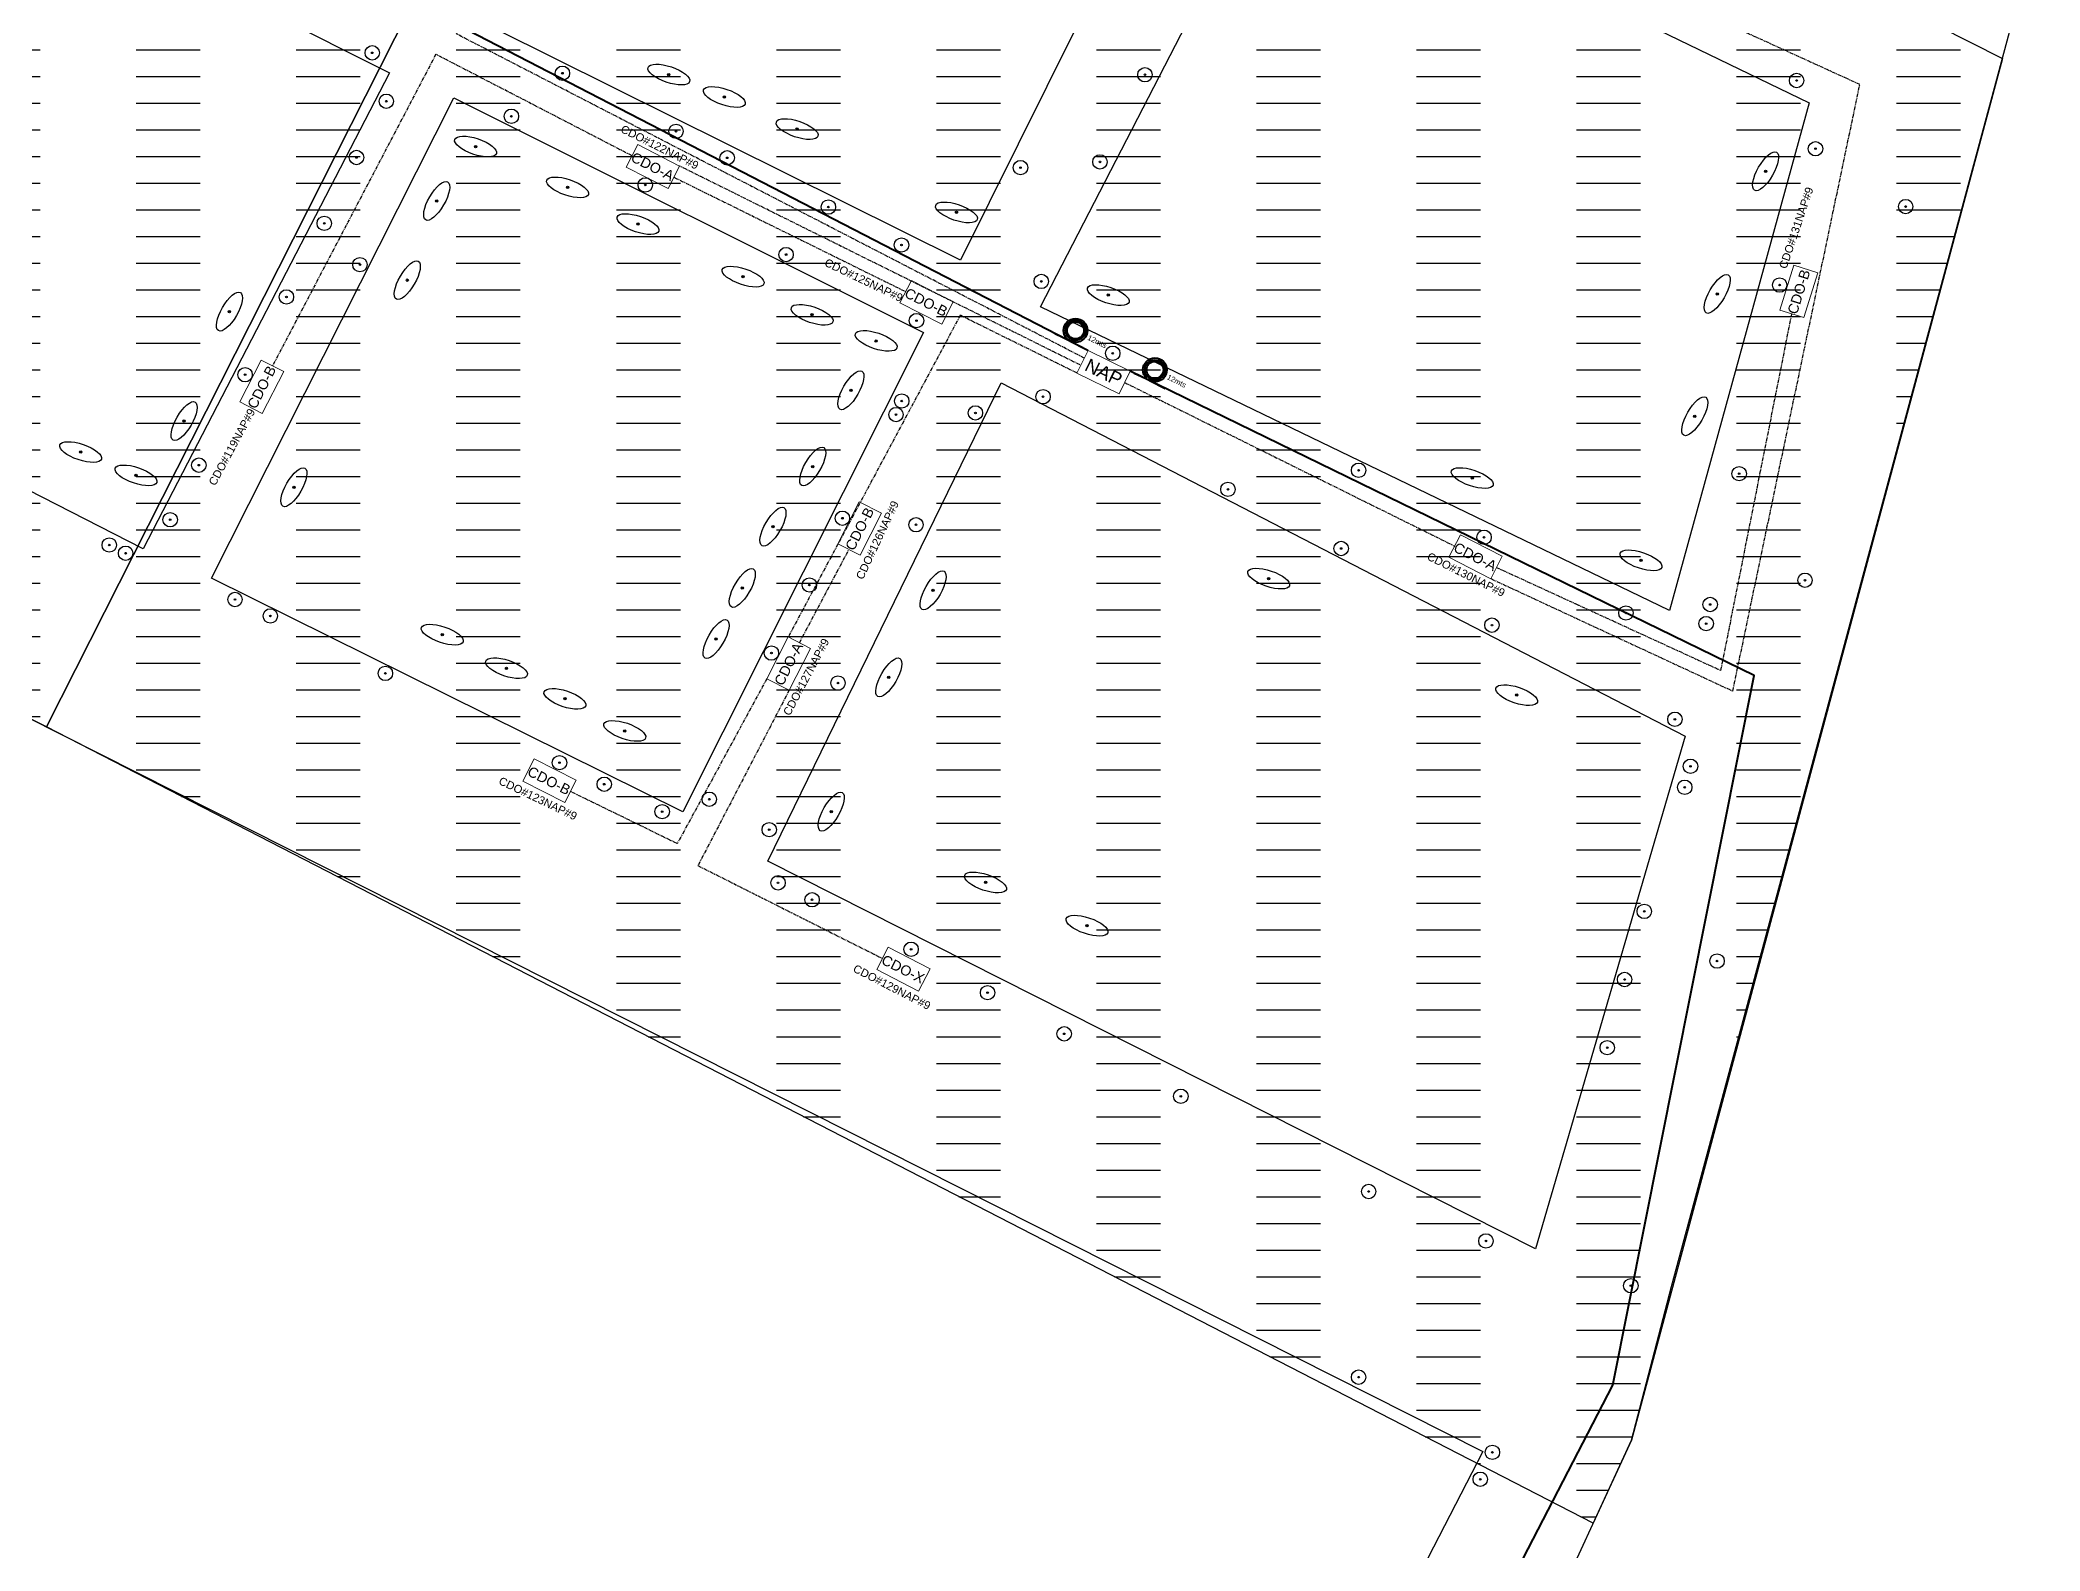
# Model space of a CAD drawing. Header units: metres. Extents: x 400841 to 403530, y 6344542 to 6346805.
# Drawn here: x 402552 to 402926.9, y 6345513.6 to 6345796.8 of the extents above; entities that cross this region are included whole.
import ezdxf
from ezdxf.enums import TextEntityAlignment as Align

# ---------------------------------------------------------------- set-up
doc = ezdxf.new("R2010")
doc.units = ezdxf.units.M
doc.header["$MEASUREMENT"] = 0
doc.linetypes.add('PHANTOM2', pattern=[1.25, 0.625, -0.125, 0.125, -0.125, 0.125, -0.125])
for name, color, linetype, lineweight in [('CDO', 10, 'Continuous', 20), ('Cluster', 62, 'Continuous', 30), ('Fibra_24_pelos_Diseño', 32, 'Continuous', 40), ('Fibra_CDO_A_a_CDO_B', 12, 'PHANTOM2', 30), ('Fibra_NAP_a_CDO_A', 52, 'PHANTOM2', 30), ('NAP', 102, 'Continuous', 20)]:
    doc.layers.add(name, color=color, linetype=linetype, lineweight=lineweight)
for name, color, linetype in [('CDO_name', 1, 'Continuous'), ('Manzanas', 7, 'Continuous'), ('Postes', 5, 'Continuous'), ('Propiedades_Servicio', 104, 'Continuous')]:
    doc.layers.add(name, color=color, linetype=linetype)
doc.layers.get('0').off()
doc.styles.get("Standard").update_dxf_attribs({"font": 'arial.ttf'})
pattern_1 = [(0, (0, 0), (0, 5), [12, -18])]

# ---------------------------------------------------------------- blocks, each defined once
blk = doc.blocks.new('Postes')
at = {"layer": 'Postes'}
for radius in [1.35, 0.15]:
    blk.add_circle((0, 0), radius, dxfattribs=at)
blk = doc.blocks.new('HP')
blk.add_point((0, 0))
at = {"layer": 'Propiedades_Servicio'}
blk.add_circle((0, 0), 0.219, dxfattribs=at)
blk.add_ellipse((0, 0), major_axis=(2.06, 3.57), ratio=0.36506, dxfattribs=at)
blk = doc.blocks.new('CDO')
at = {"layer": 'CDO'}
blk.add_lwpolyline([(-4.34, 2.51), (4.48, 2.35), (4.39, -2.37), (-4.43, -2.2)], close=True, dxfattribs=at)
at = {"layer": 'CDO', "color": 7}
blk.add_attdef('CDO-X', text='', height=1.9, rotation=359.1864, dxfattribs=at).set_placement((-0.05, 0.06), align=Align.MIDDLE_CENTER)
blk = doc.blocks.new('NAP')
at = {"layer": 'NAP'}
blk.add_lwpolyline([(-4.46, -2.27), (4.36, -2.45), (4.46, 2.27), (-4.36, 2.45), (-4.46, -2.27)], dxfattribs=at)
at = {"layer": 'NAP', "color": 7}
blk.add_attdef('NAP', text='', height=2.5, rotation=359.0554, dxfattribs=at).set_placement((0.01, -1.26), align=Align.CENTER)
blk = doc.blocks.new('Ganancias')
for points in [[(0, -2.24), (-3.17, -2.3)], [(0, -1.58), (1.13, -1.51)], [(1.19, -1.91), (0, -1.88)], [(0, -2.24), (3.29, -2.28)]]:
    blk.add_lwpolyline(points)
for radius in [2.24, 1.88, 1.58]:
    blk.add_circle((0, 0), radius)
blk.add_attdef('10MTS', text='', height=1).set_placement((4.57, 0.44), align=Align.TOP_CENTER)
blk = doc.blocks.new('ACMAP_ANN_TEMPLATE_NAME_CAJA_CDO')
at = {"layer": 'CDO_name'}
blk.add_attdef('NAME_CDO', text='', height=1.5, dxfattribs=at).set_placement((0, 0), align=Align.TOP_CENTER)

msp = doc.modelspace()

# ---------------------------------------------------------------- hatches: boundary and pattern name
at = {"layer": 'Cluster', "transparency": 33554457}
h = msp.add_hatch(dxfattribs=at)
h.set_pattern_fill('ACAD_ISO03W100', color=1, style=2)
h.set_pattern_definition(pattern_1)
h.paths.add_polyline_path([(402289.54, 6346111.97), (402162.27, 6345865.09), (402553.15, 6345668.06), (402678.29, 6345915.46)])
h.paths.add_polyline_path([(402437.16, 6345899.17), (402445.07, 6345895.27), (402442.99, 6345891.04), (402435.07, 6345894.94)], flags=16)
h.paths.add_polyline_path([(402435.49, 6345895.25), (402443.06, 6345891.55), (402444.71, 6345894.92), (402437.13, 6345898.62)], flags=8)
h = msp.add_hatch(dxfattribs=at)
h.set_pattern_fill('ACAD_ISO03W100', color=2, style=2)
h.set_pattern_definition(pattern_1)
h.paths.add_polyline_path([(402919.83, 6345793.32), (402678.29, 6345915.46), (402553.15, 6345668.06), (402843.14, 6345518.79), (402850.32, 6345534.37)])
h.paths.add_polyline_path([(402748.42, 6345738.63), (402756.34, 6345734.73), (402754.25, 6345730.5), (402746.34, 6345734.4)], flags=16)
h.paths.add_polyline_path([(402746.75, 6345734.7), (402754.33, 6345731.01), (402755.97, 6345734.38), (402748.39, 6345738.07)], flags=8)

# ---------------------------------------------------------------- linework, layer by layer
at = {"layer": 'Cluster'}
for points in [[(402162.27, 6345865.09), (402289.54, 6346111.97), (402678.29, 6345915.46), (402553.15, 6345668.06), (402162.27, 6345865.09)], [(402553.15, 6345668.06), (402678.29, 6345915.46), (402919.83, 6345793.32), (402850.32, 6345534.37), (402843.14, 6345518.79), (402553.15, 6345668.06)]]:
    msp.add_lwpolyline(points, dxfattribs=at)
at = {"layer": 'Fibra_24_pelos_Diseño'}
for points in [[(402748.42, 6345738.63), (402445.07, 6345895.27)], [(402487.37, 6345364.16), (402536.65, 6345464.12), (402749.83, 6345357.23), (402846.8, 6345544.67), (402873.33, 6345677.71), (402756.34, 6345734.73)]]:
    msp.add_lwpolyline(points, dxfattribs=at)
at = {"layer": 'Fibra_CDO_A_a_CDO_B'}
for points in [[(402823.94, 6345695.85), (402869.3, 6345674.78), (402893.11, 6345788.47), (402821.41, 6345821.19)], [(402662.94, 6345775.11), (402626.17, 6345794.13), (402595.55, 6345735.73)], [(402670.8, 6345771.09), (402714.24, 6345749.65)], [(402825.01, 6345697.95), (402867.07, 6345678.64), (402880.37, 6345745.48)], [(402694.33, 6345683.85), (402703.61, 6345701.33)], [(402688.2, 6345677.08), (402671.43, 6345646.19), (402651.39, 6345655.96)], [(402692.4, 6345674.93), (402675.3, 6345642.06), (402709.9, 6345624.66)]]:
    msp.add_lwpolyline(points, dxfattribs=at)
at = {"layer": 'Fibra_NAP_a_CDO_A'}
for points in [[(402747.69, 6345737.21), (402630.05, 6345797.95), (402636.42, 6345809.49)], [(402746.96, 6345735.9), (402671.87, 6345773.19)], [(402746.34, 6345734.4), (402724.48, 6345745.22), (402692.23, 6345684.93)], [(402755.29, 6345732.61), (402817.16, 6345701.96)]]:
    msp.add_lwpolyline(points, dxfattribs=at)
at = {"layer": 'Manzanas'}
msp.add_line((402857.78, 6345563.19), (403065.59, 6346333.87), dxfattribs=at)
for points in [[(402767.7, 6345842.47), (402724.54, 6345755.54), (402637.51, 6345798.77), (402680.36, 6345885.25), (402767.7, 6345842.47)], [(402617.5, 6345790.68), (402571.32, 6345701.43), (402482.19, 6345747.02), (402528.03, 6345835.54), (402617.5, 6345790.68)], [(402857.44, 6345689.87), (402739.54, 6345746.8), (402784.08, 6345833.18), (402883.63, 6345785.01), (402857.44, 6345689.87)], [(402672.48, 6345652.14), (402584.14, 6345695.92), (402629.56, 6345785.99), (402717.56, 6345742), (402672.48, 6345652.14)], [(402860.38, 6345666.34), (402832.33, 6345570.25), (402688.42, 6345642.9), (402732.17, 6345732.58), (402860.38, 6345666.34)], [(402472.07, 6345708.94), (402822.47, 6345532.26), (402753.37, 6345398.34), (402358.41, 6345598.46), (402402.23, 6345633.57), (402415.1, 6345679.52), (402477.26, 6345643.1), (402492.38, 6345660.51), (402443.44, 6345692.98), (402472.07, 6345708.94)], [(402785.39, 6345393.34), (402850.32, 6345534.37), (402857.78, 6345563.19)]]:
    msp.add_lwpolyline(points, dxfattribs=at)

# ---------------------------------------------------------------- block references
at = {"layer": 'CDO'}
for p, rotation, values in [((402666.81, 6345773.04), 334.0033842044514, {'CDO-X': 'CDO-A'}), ((402881.75, 6345749.65), 73.5817065809652, {'CDO-X': 'CDO-B'}), ((402718.11, 6345747.59), 334.0033842044514, {'CDO-X': 'CDO-B'}), ((402593.59, 6345731.76), 63.90027198787766, {'CDO-X': 'CDO-B'}), ((402705.68, 6345705.2), 63.90027198787766, {'CDO-X': 'CDO-B'}), ((402821.03, 6345699.9), 334.0033842044514, {'CDO-X': 'CDO-A'}), ((402692.37, 6345679.87), 63.90027198787766, {'CDO-X': 'CDO-A'}), ((402647.41, 6345657.92), 334.0033842044514, {'CDO-X': 'CDO-B'}), ((402713.77, 6345622.6), 334.0033842044514, {'CDO-X': 'CDO-X'})]:
    msp.add_blockref('CDO', p, dxfattribs=dict(at, rotation=rotation)).add_auto_attribs(values)
at = {"layer": 'CDO_name'}
for p, rotation, values in [((402668.47, 6345777.4), 333.4596597789406, {'NAME_CDO': 'CDO#122NAP#9'}), ((402880.47, 6345761.84), 71.35937470352606, {'NAME_CDO': 'CDO#131NAP#9'}), ((402706.71, 6345752.48), 334.3142701791319, {'NAME_CDO': 'CDO#125NAP#9'}), ((402587.27, 6345720.88), 61.67659985588545, {'NAME_CDO': 'CDO#119NAP#9'}), ((402708.26, 6345703.4), 64.77505405519703, {'NAME_CDO': 'CDO#126NAP#9'}), ((402819.64, 6345697.29), 333.4596986340567, {'NAME_CDO': 'CDO#130NAP#9'}), ((402694.92, 6345677.78), 62.07721458159158, {'NAME_CDO': 'CDO#127NAP#9'}), ((402645.63, 6345655.32), 334.314233796577, {'NAME_CDO': 'CDO#123NAP#9'}), ((402712.01, 6345619.96), 332.7697938058753, {'NAME_CDO': 'CDO#129NAP#9'})]:
    msp.add_blockref('ACMAP_ANN_TEMPLATE_NAME_CAJA_CDO', p, dxfattribs=dict(at, rotation=rotation)).add_auto_attribs(values)
at = {"layer": 'Cluster', "rotation": 334.9351310527323}
msp.add_blockref('NAP', (402751.34, 6345734.56), dxfattribs=at).add_auto_attribs({'NAP': 'NAP'})
at = {"layer": 'Fibra_24_pelos_Diseño', "rotation": 333.5205212744322}
for p in [(402746.08, 6345742.38), (402760.97, 6345734.98)]:
    msp.add_blockref('Ganancias', p, dxfattribs=at).add_auto_attribs({'10MTS': '12mts'})
at = {"layer": 'Postes'}
for p in [(402614.24, 6345794.41), (402649.9, 6345790.59), (402759.09, 6345790.3), (402881.26, 6345789.22), (402616.88, 6345785.34), (402640.33, 6345782.52), (402671.19, 6345779.7), (402611.29, 6345774.79), (402680.78, 6345774.73), (402750.66, 6345773.97), (402884.8, 6345776.43), (402735.77, 6345772.9), (402665.42, 6345769.65), (402605.25, 6345762.45), (402699.75, 6345765.5), (402901.7, 6345765.6), (402691.83, 6345756.6), (402713.46, 6345758.39), (402611.94, 6345754.71), (402739.66, 6345751.56), (402598.16, 6345748.66), (402878.08, 6345750.88), (402716.27, 6345744.22), (402753.06, 6345738.1), (402590.41, 6345734.08), (402713.5, 6345729.15), (402740, 6345729.95), (402712.43, 6345726.61), (402727.32, 6345726.92), (402581.74, 6345717.12), (402799.15, 6345716.17), (402870.49, 6345715.53), (402774.66, 6345712.59), (402576.36, 6345706.9), (402702.39, 6345707.18), (402716.18, 6345705.95), (402822.67, 6345703.61), (402564.94, 6345702.16), (402568.01, 6345700.62), (402795.88, 6345701.5), (402882.83, 6345695.56), (402588.51, 6345691.94), (402696.2, 6345694.66), (402595.14, 6345688.86), (402849.27, 6345689.42), (402865.06, 6345691.01), (402824.14, 6345687.14), (402864.31, 6345687.43), (402689.08, 6345681.9), (402616.71, 6345678.09), (402701.55, 6345676.28), (402858.44, 6345669.49), (402649.35, 6345661.36), (402861.37, 6345660.69), (402657.73, 6345657.32), (402677.42, 6345654.51), (402860.29, 6345656.75), (402668.59, 6345652.18), (402688.66, 6345648.8), (402690.32, 6345638.84), (402696.7, 6345635.66), (402852.7, 6345633.49), (402715.26, 6345626.38), (402866.35, 6345624.18), (402849.01, 6345620.72), (402729.59, 6345618.25), (402743.96, 6345610.53), (402845.76, 6345607.94), (402765.83, 6345598.83), (402801.04, 6345580.98), (402823.02, 6345571.72), (402850.19, 6345563.32), (402799.15, 6345546.18), (402824.23, 6345532.09), (402821.96, 6345527.05)]:
    msp.add_blockref('Postes', p, dxfattribs=at)
at = {"layer": 'Propiedades_Servicio', "rotation": 281.2153719011788}
for p in [(402669.84, 6345790.34), (402680.26, 6345786.13), (402693.9, 6345780.12), (402633.61, 6345776.85), (402650.86, 6345769.19), (402723.77, 6345764.5), (402664.06, 6345762.31), (402683.77, 6345752.46), (402696.71, 6345745.31), (402752.22, 6345749), (402708.71, 6345740.42), (402559.59, 6345719.58), (402569.97, 6345715.21), (402820.45, 6345714.71), (402852.09, 6345699.28), (402782.29, 6345695.86), (402627.36, 6345685.36), (402639.41, 6345679.07), (402650.36, 6345673.33), (402828.79, 6345674.02), (402661.59, 6345667.31), (402729.21, 6345638.91), (402748.23, 6345630.81)]:
    msp.add_blockref('HP', p, dxfattribs=at)
at = {"layer": 'Propiedades_Servicio'}
for p in [(402875.45, 6345772.21), (402626.32, 6345766.65), (402620.82, 6345751.8), (402866.37, 6345749.23), (402587.47, 6345745.91), (402703.97, 6345731.17), (402862.17, 6345726.3), (402578.98, 6345725.39), (402696.81, 6345716.87), (402599.55, 6345712.98), (402689.37, 6345705.6), (402683.62, 6345694.11), (402719.38, 6345693.66), (402678.69, 6345684.53), (402711.08, 6345677.34), (402700.28, 6345652.18)]:
    msp.add_blockref('HP', p, dxfattribs=at)

doc.saveas('drawing.dxf')
